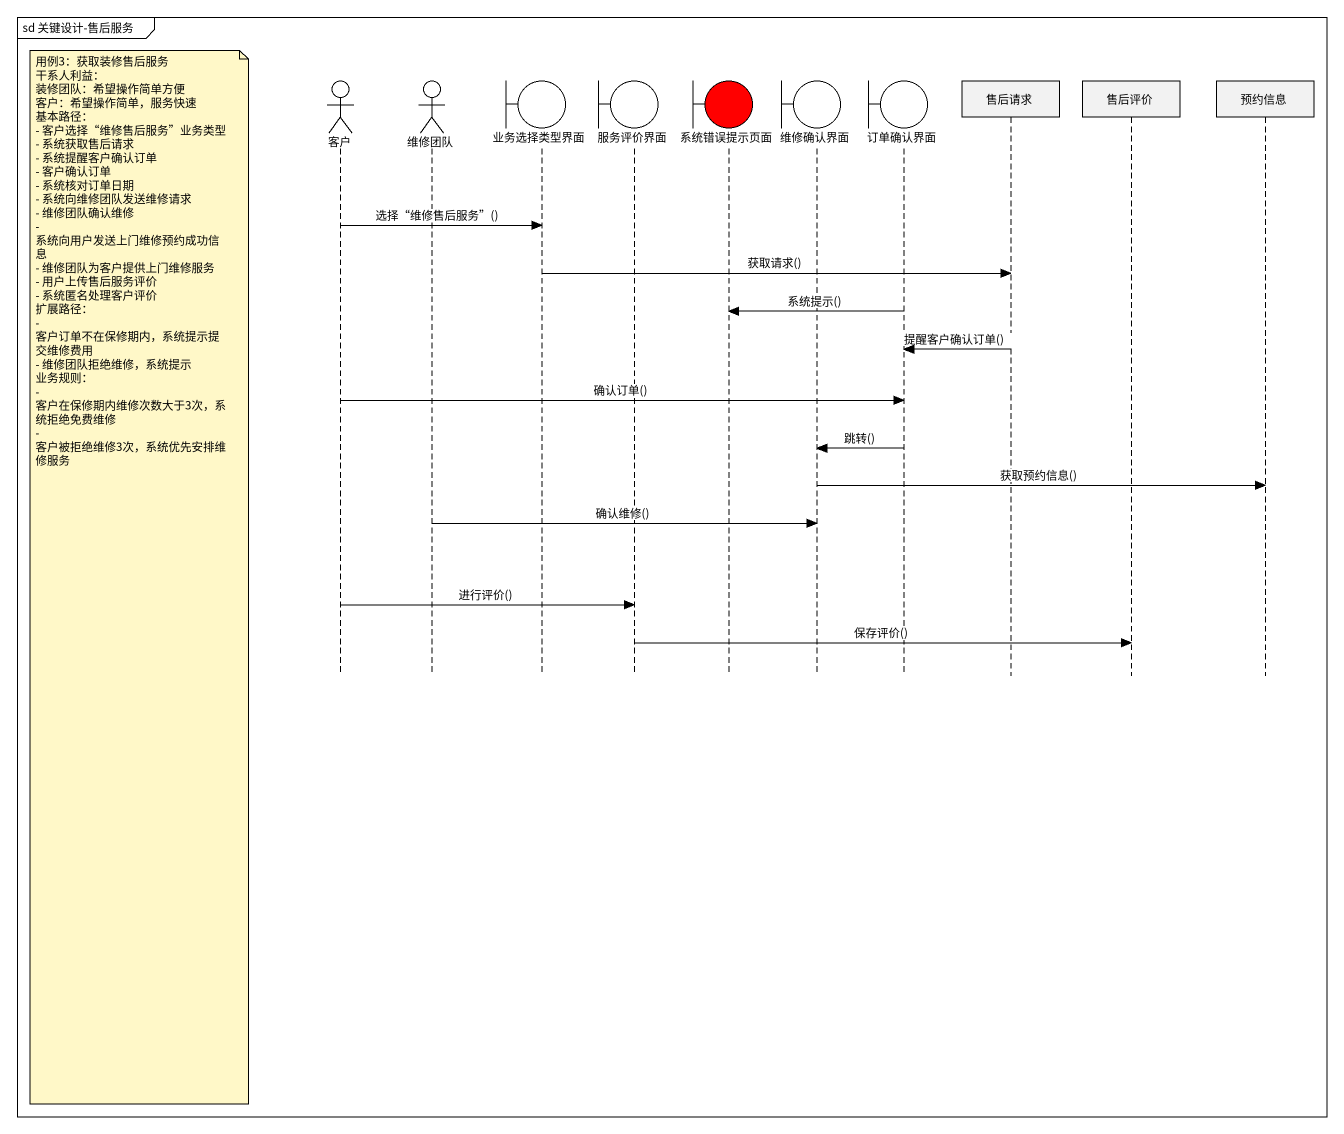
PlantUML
@startuml
mainframe sd 关键设计-售后服务
hide footbox
actor 客户
actor 维修团队
boundary 业务选择类型界面
boundary 服务评价界面
boundary 系统错误提示页面 #FF0000
boundary 维修确认界面
boundary 订单确认界面
participant 售后请求
participant 售后评价
participant 预约信息

客户 -> 业务选择类型界面 : 选择“维修售后服务”()
业务选择类型界面 -> 售后请求 : 获取请求()
订单确认界面 -> 系统错误提示页面 : 系统提示()
售后请求 -> 订单确认界面 : 提醒客户确认订单()
客户 -> 订单确认界面 : 确认订单()
订单确认界面 -> 维修确认界面 : 跳转()
维修确认界面 -> 预约信息 : 获取预约信息()
维修团队 -> 维修确认界面 : 确认维修()
note left of 客户
  用例3：获取装修售后服务
  干系人利益：
  装修团队：希望操作简单方便
  客户：希望操作简单，服务快速
  基本路径：
  - 客户选择“维修售后服务”业务类型
  - 系统获取售后请求
  - 系统提醒客户确认订单
  - 客户确认订单
  - 系统核对订单日期
  - 系统向维修团队发送维修请求
  - 维修团队确认维修
  - 系统向用户发送上门维修预约成功信息
  - 维修团队为客户提供上门维修服务
  - 用户上传售后服务评价
  - 系统匿名处理客户评价
  扩展路径：
  - 客户订单不在保修期内，系统提示提交维修费用
  - 维修团队拒绝维修，系统提示
  业务规则：
  - 客户在保修期内维修次数大于3次，系统拒绝免费维修
  - 客户被拒绝维修3次，系统优先安排维修服务
end note
客户 -> 服务评价界面 : 进行评价()
服务评价界面 -> 售后评价 : 保存评价()
@enduml
